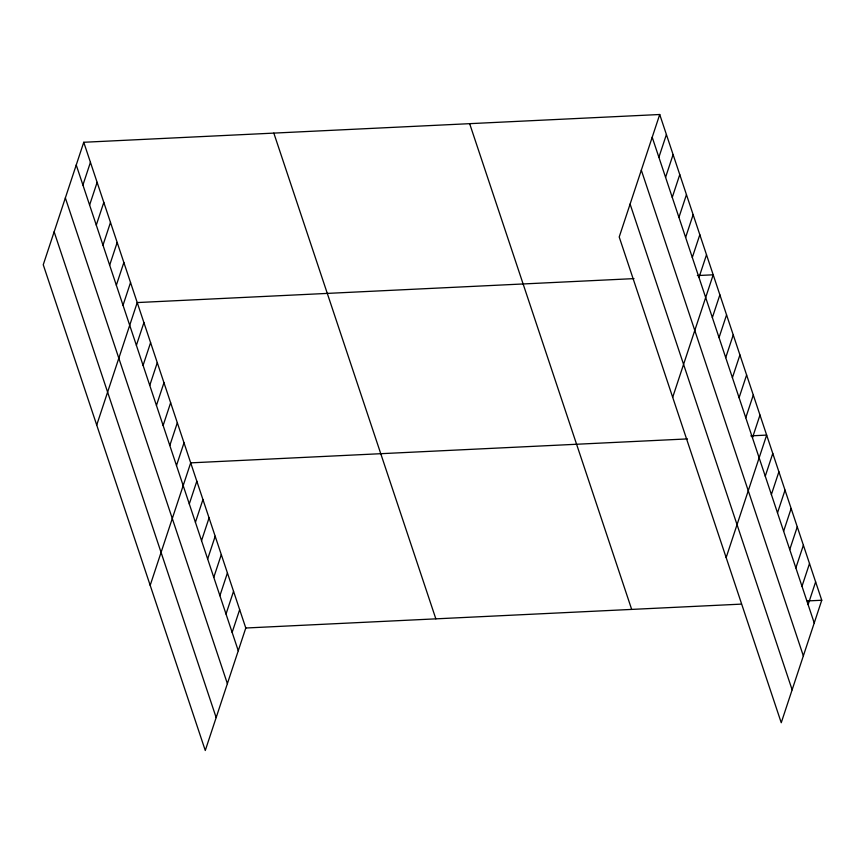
<?xml version="1.0" encoding="UTF-8"?>
<svg xmlns="http://www.w3.org/2000/svg" width="865" height="865" viewBox="0 0 865 865"><rect width="100%" height="100%" fill="white"/><g stroke="black" fill="none" stroke-linecap="round" stroke-linejoin="round"><path stroke-width="1.3" d="M83.754 142.271L43.25 264.755L205.275 750.496L245.79 628.012L83.754 142.271L659.725 114.504L821.75 600.245L781.246 722.729L619.21 236.988L659.725 114.504M82.921 185.034L90.436 162.306M89.603 205.07L97.129 182.342M96.285 225.116L103.811 202.378M102.978 245.152L110.493 222.413M109.66 265.187L117.175 242.46M116.343 285.223L123.857 262.495M123.025 305.259L130.539 282.531M96.718 425.05L137.221 302.566L633.991 278.617M136.389 345.33L143.914 322.602M143.071 365.365L150.597 342.637M149.764 385.401L157.279 362.673M156.446 405.447L163.961 382.708M163.128 425.483L170.643 402.744M169.81 445.518L177.325 422.79M176.492 465.554L184.007 442.826M150.186 585.335L190.7 462.861L687.47 438.912M189.294 503.938L196.82 481.21M195.425 522.287L202.94 499.559M201.545 540.636L209.06 517.908M207.665 558.985L215.18 536.257M213.785 577.344L221.299 554.606M219.905 595.693L227.419 572.965M226.024 614.042L233.539 591.314M232.144 632.391L239.659 609.663M658.892 157.279L666.407 134.551M665.574 177.314L673.089 154.586M672.256 197.35L679.771 174.622M678.938 217.385L686.453 194.657M685.621 237.421L693.135 214.693M692.303 257.456L699.828 234.729M698.985 277.492L706.51 254.764M672.689 397.284L713.193 274.8L697.352 275.567M712.36 317.574L719.875 294.835M719.042 337.61L726.557 314.882M725.724 357.645L733.239 334.917M732.406 377.681L739.921 354.953M739.088 397.716L746.614 374.988M745.771 417.752L753.296 395.024M752.463 437.787L759.978 415.059M726.157 557.579L766.66 435.095L750.82 435.863M765.265 476.183L772.78 453.444M771.385 494.531L778.9 471.793M777.505 512.88L785.02 490.152M783.625 531.229L791.14 508.501M789.745 549.578L797.271 526.85M795.865 567.927L803.39 545.199M801.996 586.275L809.51 563.548M808.115 604.624L815.63 581.896M245.79 628.012L741.24 604.127M807.229 600.948L821.75 600.245M652.199 137.243L814.235 622.984M641.322 170.156L803.347 655.897M630.098 204.075L792.135 689.816M469.652 123.673L631.677 609.414M273.827 133.113L435.852 618.853M76.239 164.999L238.264 650.74M65.351 197.923L227.376 683.653M54.138 231.831L216.163 717.572"/></g></svg>
